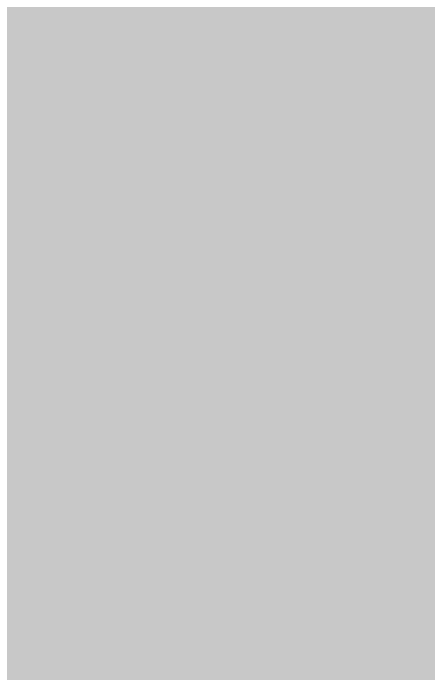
# Model space of a CAD drawing. Header units: millimetres. Extents: x -11 to 223, y -88 to 3.
# Drawn here: x 62.5446 to 62.5864, y -37.9209 to -37.8546 of the extents above; entities that cross this region are included whole.
import ezdxf

# ---------------------------------------------------------------- set-up
doc = ezdxf.new("R2010")
doc.units = ezdxf.units.MM
doc.header["$MEASUREMENT"] = 0
for name, color, linetype, true_color in [('Bottom-Layer', 7, 'Continuous', 0x0000ff), ('Top-Layer', 7, 'Continuous', 0xff0000), ('Top-Silkscreen-Layer', 7, 'Continuous', 0xffcc00)]:
    doc.layers.add(name, color=color, linetype=linetype, true_color=true_color)

msp = doc.modelspace()

# ---------------------------------------------------------------- hatches: boundary and pattern name
at = {"layer": 'Bottom-Layer'}
msp.add_hatch(color=256, dxfattribs=at).paths.add_polyline_path([(-10.335281, 1.978664), (-0.38039, 1.978664), (-0.84578, 1.726733), (-1.195487, 1.329541), (-1.386452, 0.835994), (-1.395162, 0.306862), (-1.220545, -0.192703), (-0.884101, -0.60119), (-0.427256, -0.868302), (0.093739, -0.961151), (1.793739, -0.961151), (2.314734, -0.868302), (2.771579, -0.60119), (3.108023, -0.192703), (3.28264, 0.306862), (3.27393, 0.835994), (3.082964, 1.329541), (2.733257, 1.726733), (2.267868, 1.978664), (222.628905, 1.978664), (222.628905, -87.475235), (-10.335281, -87.475235)])
at = {"layer": 'Top-Layer'}
msp.add_hatch(color=256, dxfattribs=at).paths.add_polyline_path([(-10.335281, 1.978664), (-0.38039, 1.978664), (-0.84578, 1.726733), (-1.195487, 1.329541), (-1.386452, 0.835994), (-1.395162, 0.306862), (-1.220545, -0.192703), (-0.884101, -0.60119), (-0.427256, -0.868302), (0.093739, -0.961151), (1.793739, -0.961151), (2.314734, -0.868302), (2.771579, -0.60119), (3.108023, -0.192703), (3.28264, 0.306862), (3.27393, 0.835994), (3.082964, 1.329541), (2.733257, 1.726733), (2.267868, 1.978664), (222.628905, 1.978664), (222.628905, -87.475235), (-10.335281, -87.475235)])
at = {"layer": 'Top-Silkscreen-Layer'}
msp.add_hatch(color=256, dxfattribs=at).paths.add_polyline_path([(62.785128, -38.238878), (62.480328, -38.238878), (62.480328, -37.732677), (62.785128, -37.732677)])
msp.add_hatch(color=256, dxfattribs=at).paths.add_polyline_path([(62.785128, -38.238878), (62.480328, -38.238878), (62.480328, -37.732677), (62.785128, -37.732677)])

# ---------------------------------------------------------------- linework, layer by layer
at = {"layer": 'Bottom-Layer', "const_width": 0.0508}
msp.add_lwpolyline([(62.532266, -60.103578), (62.532266, -43.362528), (62.938638, -43.089449), (63.210003, -42.681929), (63.305267, -42.201684), (63.210003, -41.721439), (62.938638, -41.31392), (62.532266, -41.04084), (62.532266, -24.31249), (62.942994, -24.035014), (63.214671, -23.620428), (63.30513, -23.13308), (63.200329, -22.648614), (72.217954, -13.630988)], dxfattribs=at)
at = {"layer": 'Top-Layer', "const_width": 0.0508}
msp.add_lwpolyline([(70.047028, -40.789942), (66.887116, -37.630029), (66.729724, -37.524864), (66.544069, -37.487935), (63.242062, -37.487935), (63.056407, -37.524864), (62.899016, -37.630029), (62.572111, -37.956934), (62.025057, -37.956934), (61.845987, -38.004916), (61.714898, -38.136005), (61.666916, -38.315075)], dxfattribs=at)

doc.saveas('drawing.dxf')
